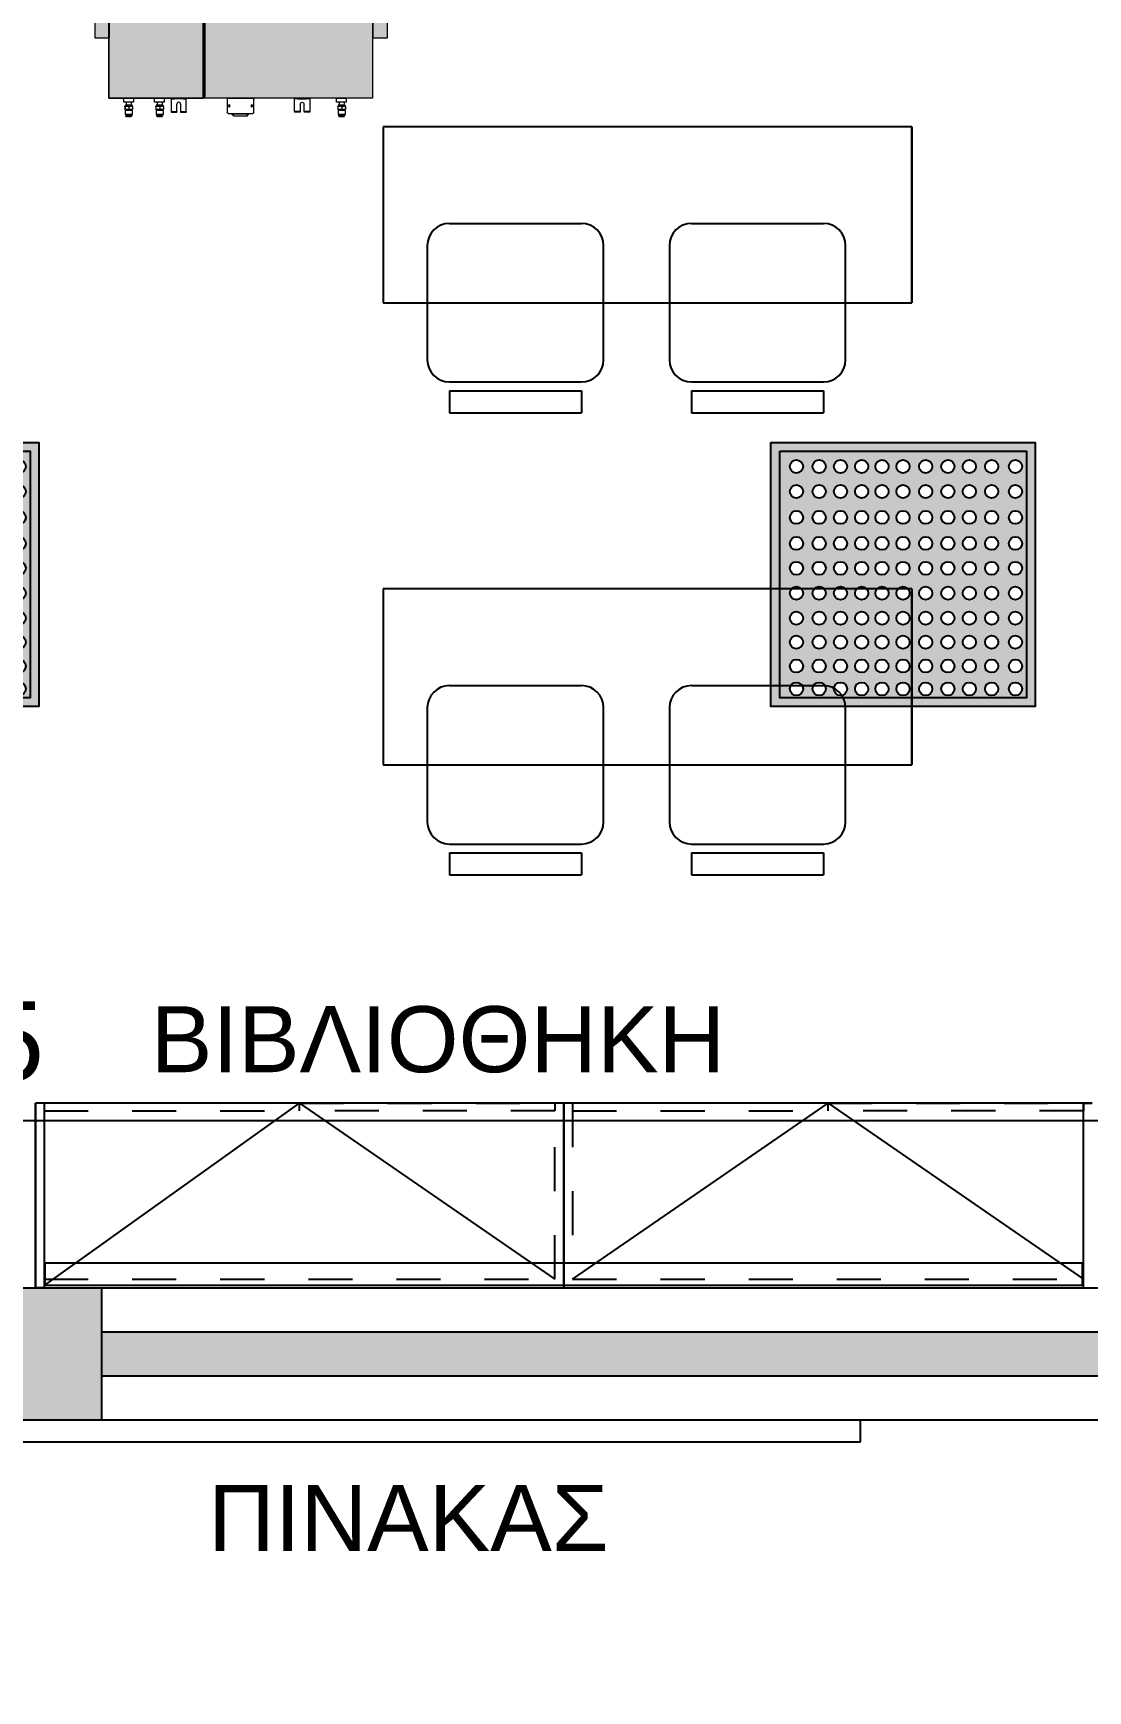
# Model space of a CAD drawing. Header units: metres. Extents: x -11 to 85, y -301 to 135.
# Drawn here: x 18.819 to 21.214, y -51.159 to -47.392 of the extents above; entities that cross this region are included whole.
import ezdxf

# ---------------------------------------------------------------- set-up
doc = ezdxf.new("R2010")
doc.units = ezdxf.units.M
doc.header["$LTSCALE"] = 0.036
doc.header["$PDMODE"] = 2
doc.linetypes.add('HIDDEN', pattern=[0.375, 0.25, -0.125])
for name, color, linetype in [('arxitek borofos', 252, 'Continuous'), ('DIMBLK', 252, 'Continuous'), ('HLEK_FL001_SYMBOLS', 230, 'Continuous')]:
    doc.layers.add(name, color=color, linetype=linetype)
doc.layers.add('axel', color=170, linetype='Continuous', lineweight=0)
doc.styles.get("Standard").update_dxf_attribs({"font": 'arial.ttf'})
doc.dimstyles.new('CADWDOT', dxfattribs={"dimscale": 0.1, "dimtxt": 1.8, "dimasz": 0.08, "dimexe": 2, "dimexo": 0, "dimgap": 0.09, "dimtad": 0, "dimrnd": 0.001, "dimzin": 0, "dimdsep": 46, "dimtxsty": 'Standard', "dimblk1": 'ARTDIM', "dimblk2": 'ARTDIM', "dimsah": 1, "dimcen": 0.09, "dimdle": 0.05, "dimse1": 1, "dimse2": 1, "dimadec": 0, "dimazin": 0, "dimtfac": 1, "dimtmove": 0, "dimatfit": 3, "dimldrblk": 'ARTDIM', "dimfxl": 2, "dimtvp": 0.9999, "dimtolj": 1, "dimtzin": 0, "dimarcsym": 0})

# ---------------------------------------------------------------- blocks, each defined once
blk = doc.blocks.new('ARTDIM')
at = {"layer": 'DIMBLK'}
for p, q in [((0, -24.9975), (0, 24.9975)), ((-24.9975, 0), (24.9975, 0))]:
    blk.add_line(p, q, dxfattribs=at)
blk.add_circle((0, 0), 8.25, dxfattribs=at)
blk = doc.blocks.new('*D882')
at = {"layer": 'arxitek borofos', "color": 0, "lineweight": -2}
for p, q in [((15.7595, -50.251), (15.7595, -50.535)), ((15.7595, -50.543), (15.7595, -51.1176))]:
    blk.add_line(p, q, dxfattribs=at)
at = {"layer": 'Defpoints', "color": 0, "transparency": 16777216}
for p in [(18.9737, -50.243), (15.7595, -50.543), (18.9737, -50.543)]:
    blk.add_point(p, dxfattribs=at)
at = {"layer": 'arxitek borofos', "color": 0, "lineweight": -2, "xscale": 0.008, "yscale": 0.008, "zscale": 0.008}
for p, rotation in [((15.7595, -50.243), 90), ((15.7595, -50.543), 270)]:
    blk.add_blockref('ARTDIM', p, dxfattribs=dict(at, rotation=rotation))
at = {"layer": 'arxitek borofos', "color": 0, "insert": (15.5796, -50.8343), "char_height": 0.18, "attachment_point": 5, "rotation": 90}
blk.add_mtext('\\A1;0.30', dxfattribs=at)
blk = doc.blocks.new('*D883')
at = {"layer": 'arxitek borofos', "color": 0, "lineweight": -2}
blk.add_line((15.7595, -50.551), (15.7595, -57.585), dxfattribs=at)
at = {"layer": 'Defpoints', "color": 0, "transparency": 16777216}
for p in [(18.9737, -50.543), (15.7595, -57.593), (18.9737, -57.593)]:
    blk.add_point(p, dxfattribs=at)
at = {"layer": 'arxitek borofos', "color": 0, "lineweight": -2, "xscale": 0.008, "yscale": 0.008, "zscale": 0.008}
for p, rotation in [((15.7595, -50.543), 90), ((15.7595, -57.593), 270)]:
    blk.add_blockref('ARTDIM', p, dxfattribs=dict(at, rotation=rotation))
at = {"layer": 'arxitek borofos', "color": 0, "insert": (15.5796, -54.068), "char_height": 0.18, "attachment_point": 5, "rotation": 90}
blk.add_mtext('\\A1;7.05', dxfattribs=at)
blk = doc.blocks.new('*D893')
at = {"layer": 'arxitek borofos', "color": 0, "lineweight": -2}
blk.add_line((15.0817, -49.863), (22.1157, -49.863), dxfattribs=at)
at = {"layer": 'Defpoints', "color": 0, "transparency": 16777216}
for p in [(22.1237, -49.863), (15.0737, -50.243), (22.1237, -50.243)]:
    blk.add_point(p, dxfattribs=at)
at = {"layer": 'arxitek borofos', "color": 0, "lineweight": -2, "xscale": 0.008, "yscale": 0.008, "zscale": 0.008, "rotation": 180}
blk.add_blockref('ARTDIM', (15.0737, -49.863), dxfattribs=at)
at = {"layer": 'arxitek borofos', "color": 0, "lineweight": -2, "xscale": 0.008, "yscale": 0.008, "zscale": 0.008}
blk.add_blockref('ARTDIM', (22.1237, -49.863), dxfattribs=at)
at = {"layer": 'arxitek borofos', "color": 0, "insert": (18.5987, -49.683), "char_height": 0.18, "attachment_point": 5}
blk.add_mtext('\\A1;7.05', dxfattribs=at)
blk = doc.blocks.new('led 46W tetragono')
at = {"layer": 'HLEK_FL001_SYMBOLS'}
h = blk.add_hatch(color=256, dxfattribs=at)
h.dxf.hatch_style = 1
h.paths.add_polyline_path([(104.7283, -8.1225), (104.7283, -8.7225), (105.3283, -8.7225), (105.3283, -8.1225)])
h.paths.add_polyline_path([(105.3083, -8.1425), (105.3083, -8.7025), (104.7483, -8.7025), (104.7483, -8.1425)], flags=16)
h.paths.add_polyline_path([(104.9493, -8.1771, -1), (104.9193, -8.1771, -1)], flags=0)
h.paths.add_polyline_path([(104.9954, -8.1771, -1), (104.9654, -8.1771, -1)], flags=0)
h.paths.add_polyline_path([(104.9014, -8.1771, -1), (104.8714, -8.1771, -1)], flags=0)
h.paths.add_polyline_path([(105.0432, -8.1771, -1), (105.0133, -8.1771, -1)], flags=0)
h.paths.add_polyline_path([(104.9493, -8.2338, -1), (104.9193, -8.2338, -1)], flags=0)
h.paths.add_polyline_path([(104.9954, -8.2338, -1), (104.9654, -8.2338, -1)], flags=0)
h.paths.add_polyline_path([(104.9014, -8.2338, -1), (104.8714, -8.2338, -1)], flags=0)
h.paths.add_polyline_path([(104.8526, -8.1771, -1), (104.8227, -8.1771, -1)], flags=0)
h.paths.add_polyline_path([(105.0432, -8.2338, -1), (105.0133, -8.2338, -1)], flags=0)
h.paths.add_polyline_path([(105.0946, -8.1771, -1), (105.0647, -8.1771, -1)], flags=0)
h.paths.add_polyline_path([(104.8526, -8.2338, -1), (104.8227, -8.2338, -1)], flags=0)
h.paths.add_polyline_path([(105.0946, -8.2338, -1), (105.0647, -8.2338, -1)], flags=0)
h.paths.add_polyline_path([(104.9493, -8.2927, -1), (104.9193, -8.2927, -1)], flags=0)
h.paths.add_polyline_path([(104.9954, -8.2927, -1), (104.9654, -8.2927, -1)], flags=0)
h.paths.add_polyline_path([(104.8012, -8.1771, -1), (104.7713, -8.1771, -1)], flags=0)
h.paths.add_polyline_path([(104.9014, -8.2927, -1), (104.8714, -8.2927, -1)], flags=0)
h.paths.add_polyline_path([(105.0432, -8.2927, -1), (105.0133, -8.2927, -1)], flags=0)
h.paths.add_polyline_path([(105.1452, -8.1771, -1), (105.1152, -8.1771, -1)], flags=0)
h.paths.add_polyline_path([(104.8012, -8.2338, -1), (104.7713, -8.2338, -1)], flags=0)
h.paths.add_polyline_path([(104.8526, -8.2927, -1), (104.8227, -8.2927, -1)], flags=0)
h.paths.add_polyline_path([(105.1452, -8.2338, -1), (105.1152, -8.2338, -1)], flags=0)
h.paths.add_polyline_path([(105.0946, -8.2927, -1), (105.0647, -8.2927, -1)], flags=0)
h.paths.add_polyline_path([(104.9493, -8.3517, -1), (104.9193, -8.3517, -1)], flags=0)
h.paths.add_polyline_path([(104.9954, -8.3517, -1), (104.9654, -8.3517, -1)], flags=0)
h.paths.add_polyline_path([(105.1939, -8.1771, -1), (105.164, -8.1771, -1)], flags=0)
h.paths.add_polyline_path([(104.9014, -8.3517, -1), (104.8714, -8.3517, -1)], flags=0)
h.paths.add_polyline_path([(105.0432, -8.3517, -1), (105.0133, -8.3517, -1)], flags=0)
h.paths.add_polyline_path([(104.8012, -8.2927, -1), (104.7713, -8.2927, -1)], flags=0)
h.paths.add_polyline_path([(105.1452, -8.2927, -1), (105.1152, -8.2927, -1)], flags=0)
h.paths.add_polyline_path([(105.1939, -8.2338, -1), (105.164, -8.2338, -1)], flags=0)
h.paths.add_polyline_path([(104.8526, -8.3517, -1), (104.8227, -8.3517, -1)], flags=0)
h.paths.add_polyline_path([(105.0946, -8.3517, -1), (105.0647, -8.3517, -1)], flags=0)
h.paths.add_polyline_path([(105.1939, -8.2927, -1), (105.164, -8.2927, -1)], flags=0)
h.paths.add_polyline_path([(105.2445, -8.1771, -1), (105.2145, -8.1771, -1)], flags=0)
h.paths.add_polyline_path([(104.8012, -8.3517, -1), (104.7713, -8.3517, -1)], flags=0)
h.paths.add_polyline_path([(104.9493, -8.4083, -1), (104.9193, -8.4083, -1)], flags=0)
h.paths.add_polyline_path([(104.9954, -8.4083, -1), (104.9654, -8.4083, -1)], flags=0)
h.paths.add_polyline_path([(105.1452, -8.3517, -1), (105.1152, -8.3517, -1)], flags=0)
h.paths.add_polyline_path([(104.9014, -8.4083, -1), (104.8714, -8.4083, -1)], flags=0)
h.paths.add_polyline_path([(105.0432, -8.4083, -1), (105.0133, -8.4083, -1)], flags=0)
h.paths.add_polyline_path([(105.2445, -8.2338, -1), (105.2145, -8.2338, -1)], flags=0)
h.paths.add_polyline_path([(104.8526, -8.4083, -1), (104.8227, -8.4083, -1)], flags=0)
h.paths.add_polyline_path([(105.0946, -8.4083, -1), (105.0647, -8.4083, -1)], flags=0)
h.paths.add_polyline_path([(105.1939, -8.3517, -1), (105.164, -8.3517, -1)], flags=0)
h.paths.add_polyline_path([(105.2445, -8.2927, -1), (105.2145, -8.2927, -1)], flags=0)
h.paths.add_polyline_path([(104.8012, -8.4083, -1), (104.7713, -8.4083, -1)], flags=0)
h.paths.add_polyline_path([(105.1452, -8.4083, -1), (105.1152, -8.4083, -1)], flags=0)
h.paths.add_polyline_path([(105.2985, -8.1771, -1), (105.2686, -8.1771, -1)], flags=0)
h.paths.add_polyline_path([(104.9493, -8.465, -1), (104.9193, -8.465, -1)], flags=0)
h.paths.add_polyline_path([(104.9954, -8.465, -1), (104.9654, -8.465, -1)], flags=0)
h.paths.add_polyline_path([(104.9014, -8.465, -1), (104.8714, -8.465, -1)], flags=0)
h.paths.add_polyline_path([(105.0432, -8.465, -1), (105.0133, -8.465, -1)], flags=0)
h.paths.add_polyline_path([(105.2985, -8.2338, -1), (105.2686, -8.2338, -1)], flags=0)
h.paths.add_polyline_path([(105.2445, -8.3517, -1), (105.2145, -8.3517, -1)], flags=0)
h.paths.add_polyline_path([(104.8526, -8.465, -1), (104.8227, -8.465, -1)], flags=0)
h.paths.add_polyline_path([(105.1939, -8.4083, -1), (105.164, -8.4083, -1)], flags=0)
h.paths.add_polyline_path([(105.0946, -8.465, -1), (105.0647, -8.465, -1)], flags=0)
h.paths.add_polyline_path([(105.2985, -8.2927, -1), (105.2686, -8.2927, -1)], flags=0)
h.paths.add_polyline_path([(104.8012, -8.465, -1), (104.7713, -8.465, -1)], flags=0)
h.paths.add_polyline_path([(105.1452, -8.465, -1), (105.1152, -8.465, -1)], flags=0)
h.paths.add_polyline_path([(105.2445, -8.4083, -1), (105.2145, -8.4083, -1)], flags=0)
h.paths.add_polyline_path([(104.9493, -8.5217, -1), (104.9193, -8.5217, -1)], flags=0)
h.paths.add_polyline_path([(104.9954, -8.5217, -1), (104.9654, -8.5217, -1)], flags=0)
h.paths.add_polyline_path([(105.2985, -8.3517, -1), (105.2686, -8.3517, -1)], flags=0)
h.paths.add_polyline_path([(104.9014, -8.5217, -1), (104.8714, -8.5217, -1)], flags=0)
h.paths.add_polyline_path([(105.0432, -8.5217, -1), (105.0133, -8.5217, -1)], flags=0)
h.paths.add_polyline_path([(105.1939, -8.465, -1), (105.164, -8.465, -1)], flags=0)
h.paths.add_polyline_path([(104.8526, -8.5217, -1), (104.8227, -8.5217, -1)], flags=0)
h.paths.add_polyline_path([(105.0946, -8.5217, -1), (105.0647, -8.5217, -1)], flags=0)
h.paths.add_polyline_path([(104.8012, -8.5217, -1), (104.7713, -8.5217, -1)], flags=0)
h.paths.add_polyline_path([(105.1452, -8.5217, -1), (105.1152, -8.5217, -1)], flags=0)
h.paths.add_polyline_path([(105.2985, -8.4083, -1), (105.2686, -8.4083, -1)], flags=0)
h.paths.add_polyline_path([(105.2445, -8.465, -1), (105.2145, -8.465, -1)], flags=0)
h.paths.add_polyline_path([(104.9493, -8.5761, -1), (104.9193, -8.5761, -1)], flags=0)
h.paths.add_polyline_path([(104.9954, -8.5761, -1), (104.9654, -8.5761, -1)], flags=0)
h.paths.add_polyline_path([(105.1939, -8.5217, -1), (105.164, -8.5217, -1)], flags=0)
h.paths.add_polyline_path([(104.9014, -8.5761, -1), (104.8714, -8.5761, -1)], flags=0)
h.paths.add_polyline_path([(105.0432, -8.5761, -1), (105.0133, -8.5761, -1)], flags=0)
h.paths.add_polyline_path([(104.8526, -8.5761, -1), (104.8227, -8.5761, -1)], flags=0)
h.paths.add_polyline_path([(105.0946, -8.5761, -1), (105.0647, -8.5761, -1)], flags=0)
h.paths.add_polyline_path([(105.2985, -8.465, -1), (105.2686, -8.465, -1)], flags=0)
h.paths.add_polyline_path([(104.8012, -8.5761, -1), (104.7713, -8.5761, -1)], flags=0)
h.paths.add_polyline_path([(105.2445, -8.5217, -1), (105.2145, -8.5217, -1)], flags=0)
h.paths.add_polyline_path([(105.1452, -8.5761, -1), (105.1152, -8.5761, -1)], flags=0)
h.paths.add_polyline_path([(105.1939, -8.5761, -1), (105.164, -8.5761, -1)], flags=0)
h.paths.add_polyline_path([(104.9493, -8.6305, -1), (104.9193, -8.6305, -1)], flags=0)
h.paths.add_polyline_path([(104.9954, -8.6305, -1), (104.9654, -8.6305, -1)], flags=0)
h.paths.add_polyline_path([(104.9014, -8.6305, -1), (104.8714, -8.6305, -1)], flags=0)
h.paths.add_polyline_path([(105.0432, -8.6305, -1), (105.0133, -8.6305, -1)], flags=0)
h.paths.add_polyline_path([(105.2985, -8.5217, -1), (105.2686, -8.5217, -1)], flags=0)
h.paths.add_polyline_path([(104.8526, -8.6305, -1), (104.8227, -8.6305, -1)], flags=0)
h.paths.add_polyline_path([(105.0946, -8.6305, -1), (105.0647, -8.6305, -1)], flags=0)
h.paths.add_polyline_path([(105.2445, -8.5761, -1), (105.2145, -8.5761, -1)], flags=0)
h.paths.add_polyline_path([(104.8012, -8.6305, -1), (104.7713, -8.6305, -1)], flags=0)
h.paths.add_polyline_path([(105.1452, -8.6305, -1), (105.1152, -8.6305, -1)], flags=0)
h.paths.add_polyline_path([(105.1939, -8.6305, -1), (105.164, -8.6305, -1)], flags=0)
h.paths.add_polyline_path([(104.9493, -8.6826, -1), (104.9193, -8.6826, -1)], flags=0)
h.paths.add_polyline_path([(104.9954, -8.6826, -1), (104.9654, -8.6826, -1)], flags=0)
h.paths.add_polyline_path([(105.2985, -8.5761, -1), (105.2686, -8.5761, -1)], flags=0)
h.paths.add_polyline_path([(104.9014, -8.6826, -1), (104.8714, -8.6826, -1)], flags=0)
h.paths.add_polyline_path([(105.0432, -8.6826, -1), (105.0133, -8.6826, -1)], flags=0)
h.paths.add_polyline_path([(104.8526, -8.6826, -1), (104.8227, -8.6826, -1)], flags=0)
h.paths.add_polyline_path([(105.0946, -8.6826, -1), (105.0647, -8.6826, -1)], flags=0)
h.paths.add_polyline_path([(105.2445, -8.6305, -1), (105.2145, -8.6305, -1)], flags=0)
h.paths.add_polyline_path([(104.8012, -8.6826, -1), (104.7713, -8.6826, -1)], flags=0)
h.paths.add_polyline_path([(105.1452, -8.6826, -1), (105.1152, -8.6826, -1)], flags=0)
h.paths.add_polyline_path([(105.1939, -8.6826, -1), (105.164, -8.6826, -1)], flags=0)
h.paths.add_polyline_path([(105.2985, -8.6305, -1), (105.2686, -8.6305, -1)], flags=0)
h.paths.add_polyline_path([(105.2445, -8.6826, -1), (105.2145, -8.6826, -1)], flags=0)
h.paths.add_polyline_path([(105.2985, -8.6826, -1), (105.2686, -8.6826, -1)], flags=0)
h = blk.add_hatch(color=181, dxfattribs=at)
h.dxf.hatch_style = 1
h.paths.add_polyline_path([(104.7483, -8.1425), (104.7483, -8.7025), (105.3083, -8.7025), (105.3083, -8.1425)])
h.paths.add_polyline_path([(104.9954, -8.3517, -1), (104.9654, -8.3517, -1)], flags=16)
h.paths.add_polyline_path([(105.0432, -8.3517, -1), (105.0133, -8.3517, -1)], flags=16)
h.paths.add_polyline_path([(104.9654, -8.2927, -1), (104.9954, -8.2927, -1)], flags=16)
h.paths.add_polyline_path([(105.0133, -8.2927, -1), (105.0432, -8.2927, -1)], flags=16)
h.paths.add_polyline_path([(104.9493, -8.3517, -1), (104.9193, -8.3517, -1)], flags=16)
h.paths.add_polyline_path([(104.9193, -8.2927, -1), (104.9493, -8.2927, -1)], flags=16)
h.paths.add_polyline_path([(105.0946, -8.3517, -1), (105.0647, -8.3517, -1)], flags=16)
h.paths.add_polyline_path([(105.0647, -8.2927, -1), (105.0946, -8.2927, -1)], flags=16)
h.paths.add_polyline_path([(104.9954, -8.4083, -1), (104.9654, -8.4083, -1)], flags=16)
h.paths.add_polyline_path([(105.0432, -8.4083, -1), (105.0133, -8.4083, -1)], flags=16)
h.paths.add_polyline_path([(104.9654, -8.2338, -1), (104.9954, -8.2338, -1)], flags=16)
h.paths.add_polyline_path([(105.0133, -8.2338, -1), (105.0432, -8.2338, -1)], flags=16)
h.paths.add_polyline_path([(104.9493, -8.4083, -1), (104.9193, -8.4083, -1)], flags=16)
h.paths.add_polyline_path([(105.0946, -8.4083, -1), (105.0647, -8.4083, -1)], flags=16)
h.paths.add_polyline_path([(104.9193, -8.2338, -1), (104.9493, -8.2338, -1)], flags=16)
h.paths.add_polyline_path([(105.0647, -8.2338, -1), (105.0946, -8.2338, -1)], flags=16)
h.paths.add_polyline_path([(104.9014, -8.3517, -1), (104.8714, -8.3517, -1)], flags=16)
h.paths.add_polyline_path([(104.8714, -8.2927, -1), (104.9014, -8.2927, -1)], flags=16)
h.paths.add_polyline_path([(105.1452, -8.3517, -1), (105.1152, -8.3517, -1)], flags=16)
h.paths.add_polyline_path([(105.1152, -8.2927, -1), (105.1452, -8.2927, -1)], flags=16)
h.paths.add_polyline_path([(104.9954, -8.465, -1), (104.9654, -8.465, -1)], flags=16)
h.paths.add_polyline_path([(105.0432, -8.465, -1), (105.0133, -8.465, -1)], flags=16)
h.paths.add_polyline_path([(104.9014, -8.4083, -1), (104.8714, -8.4083, -1)], flags=16)
h.paths.add_polyline_path([(104.8714, -8.2338, -1), (104.9014, -8.2338, -1)], flags=16)
h.paths.add_polyline_path([(104.9654, -8.1771, -1), (104.9954, -8.1771, -1)], flags=16)
h.paths.add_polyline_path([(105.0133, -8.1771, -1), (105.0432, -8.1771, -1)], flags=16)
h.paths.add_polyline_path([(105.1452, -8.4083, -1), (105.1152, -8.4083, -1)], flags=16)
h.paths.add_polyline_path([(104.9493, -8.465, -1), (104.9193, -8.465, -1)], flags=16)
h.paths.add_polyline_path([(105.1152, -8.2338, -1), (105.1452, -8.2338, -1)], flags=16)
h.paths.add_polyline_path([(105.0946, -8.465, -1), (105.0647, -8.465, -1)], flags=16)
h.paths.add_polyline_path([(104.9193, -8.1771, -1), (104.9493, -8.1771, -1)], flags=16)
h.paths.add_polyline_path([(105.0647, -8.1771, -1), (105.0946, -8.1771, -1)], flags=16)
h.paths.add_polyline_path([(104.8526, -8.3517, -1), (104.8227, -8.3517, -1)], flags=16)
h.paths.add_polyline_path([(104.8227, -8.2927, -1), (104.8526, -8.2927, -1)], flags=16)
h.paths.add_polyline_path([(105.1939, -8.3517, -1), (105.164, -8.3517, -1)], flags=16)
h.paths.add_polyline_path([(105.164, -8.2927, -1), (105.1939, -8.2927, -1)], flags=16)
h.paths.add_polyline_path([(104.9014, -8.465, -1), (104.8714, -8.465, -1)], flags=16)
h.paths.add_polyline_path([(104.8526, -8.4083, -1), (104.8227, -8.4083, -1)], flags=16)
h.paths.add_polyline_path([(105.1452, -8.465, -1), (105.1152, -8.465, -1)], flags=16)
h.paths.add_polyline_path([(104.8714, -8.1771, -1), (104.9014, -8.1771, -1)], flags=16)
h.paths.add_polyline_path([(104.8227, -8.2338, -1), (104.8526, -8.2338, -1)], flags=16)
h.paths.add_polyline_path([(105.1939, -8.4083, -1), (105.164, -8.4083, -1)], flags=16)
h.paths.add_polyline_path([(105.1152, -8.1771, -1), (105.1452, -8.1771, -1)], flags=16)
h.paths.add_polyline_path([(104.9954, -8.5217, -1), (104.9654, -8.5217, -1)], flags=16)
h.paths.add_polyline_path([(105.0432, -8.5217, -1), (105.0133, -8.5217, -1)], flags=16)
h.paths.add_polyline_path([(105.164, -8.2338, -1), (105.1939, -8.2338, -1)], flags=16)
h.paths.add_polyline_path([(104.9493, -8.5217, -1), (104.9193, -8.5217, -1)], flags=16)
h.paths.add_polyline_path([(105.0946, -8.5217, -1), (105.0647, -8.5217, -1)], flags=16)
h.paths.add_polyline_path([(104.8526, -8.465, -1), (104.8227, -8.465, -1)], flags=16)
h.paths.add_polyline_path([(104.8012, -8.3517, -1), (104.7713, -8.3517, -1)], flags=16)
h.paths.add_polyline_path([(104.7713, -8.2927, -1), (104.8012, -8.2927, -1)], flags=16)
h.paths.add_polyline_path([(104.8227, -8.1771, -1), (104.8526, -8.1771, -1)], flags=16)
h.paths.add_polyline_path([(105.1939, -8.465, -1), (105.164, -8.465, -1)], flags=16)
h.paths.add_polyline_path([(105.2445, -8.3517, -1), (105.2145, -8.3517, -1)], flags=16)
h.paths.add_polyline_path([(104.9014, -8.5217, -1), (104.8714, -8.5217, -1)], flags=16)
h.paths.add_polyline_path([(105.2145, -8.2927, -1), (105.2445, -8.2927, -1)], flags=16)
h.paths.add_polyline_path([(105.164, -8.1771, -1), (105.1939, -8.1771, -1)], flags=16)
h.paths.add_polyline_path([(104.8012, -8.4083, -1), (104.7713, -8.4083, -1)], flags=16)
h.paths.add_polyline_path([(105.1452, -8.5217, -1), (105.1152, -8.5217, -1)], flags=16)
h.paths.add_polyline_path([(104.7713, -8.2338, -1), (104.8012, -8.2338, -1)], flags=16)
h.paths.add_polyline_path([(105.2445, -8.4083, -1), (105.2145, -8.4083, -1)], flags=16)
h.paths.add_polyline_path([(105.2145, -8.2338, -1), (105.2445, -8.2338, -1)], flags=16)
h.paths.add_polyline_path([(104.9954, -8.5761, -1), (104.9654, -8.5761, -1)], flags=16)
h.paths.add_polyline_path([(105.0432, -8.5761, -1), (105.0133, -8.5761, -1)], flags=16)
h.paths.add_polyline_path([(104.8526, -8.5217, -1), (104.8227, -8.5217, -1)], flags=16)
h.paths.add_polyline_path([(104.8012, -8.465, -1), (104.7713, -8.465, -1)], flags=16)
h.paths.add_polyline_path([(104.9493, -8.5761, -1), (104.9193, -8.5761, -1)], flags=16)
h.paths.add_polyline_path([(105.0946, -8.5761, -1), (105.0647, -8.5761, -1)], flags=16)
h.paths.add_polyline_path([(105.1939, -8.5217, -1), (105.164, -8.5217, -1)], flags=16)
h.paths.add_polyline_path([(104.7713, -8.1771, -1), (104.8012, -8.1771, -1)], flags=16)
h.paths.add_polyline_path([(105.2445, -8.465, -1), (105.2145, -8.465, -1)], flags=16)
h.paths.add_polyline_path([(105.2145, -8.1771, -1), (105.2445, -8.1771, -1)], flags=16)
h.paths.add_polyline_path([(104.9014, -8.5761, -1), (104.8714, -8.5761, -1)], flags=16)
h.paths.add_polyline_path([(105.1452, -8.5761, -1), (105.1152, -8.5761, -1)], flags=16)
h.paths.add_polyline_path([(105.2985, -8.3517, -1), (105.2686, -8.3517, -1)], flags=16)
h.paths.add_polyline_path([(105.2686, -8.2927, -1), (105.2985, -8.2927, -1)], flags=16)
h.paths.add_polyline_path([(105.2985, -8.4083, -1), (105.2686, -8.4083, -1)], flags=16)
h.paths.add_polyline_path([(104.8012, -8.5217, -1), (104.7713, -8.5217, -1)], flags=16)
h.paths.add_polyline_path([(105.2686, -8.2338, -1), (105.2985, -8.2338, -1)], flags=16)
h.paths.add_polyline_path([(105.2445, -8.5217, -1), (105.2145, -8.5217, -1)], flags=16)
h.paths.add_polyline_path([(104.8526, -8.5761, -1), (104.8227, -8.5761, -1)], flags=16)
h.paths.add_polyline_path([(104.9954, -8.6305, -1), (104.9654, -8.6305, -1)], flags=16)
h.paths.add_polyline_path([(105.1939, -8.5761, -1), (105.164, -8.5761, -1)], flags=16)
h.paths.add_polyline_path([(105.0432, -8.6305, -1), (105.0133, -8.6305, -1)], flags=16)
h.paths.add_polyline_path([(104.9493, -8.6305, -1), (104.9193, -8.6305, -1)], flags=16)
h.paths.add_polyline_path([(105.2985, -8.465, -1), (105.2686, -8.465, -1)], flags=16)
h.paths.add_polyline_path([(105.0946, -8.6305, -1), (105.0647, -8.6305, -1)], flags=16)
h.paths.add_polyline_path([(105.2686, -8.1771, -1), (105.2985, -8.1771, -1)], flags=16)
h.paths.add_polyline_path([(104.9014, -8.6305, -1), (104.8714, -8.6305, -1)], flags=16)
h.paths.add_polyline_path([(105.1452, -8.6305, -1), (105.1152, -8.6305, -1)], flags=16)
h.paths.add_polyline_path([(104.8012, -8.5761, -1), (104.7713, -8.5761, -1)], flags=16)
h.paths.add_polyline_path([(105.2445, -8.5761, -1), (105.2145, -8.5761, -1)], flags=16)
h.paths.add_polyline_path([(105.2985, -8.5217, -1), (105.2686, -8.5217, -1)], flags=16)
h.paths.add_polyline_path([(104.8526, -8.6305, -1), (104.8227, -8.6305, -1)], flags=16)
h.paths.add_polyline_path([(105.1939, -8.6305, -1), (105.164, -8.6305, -1)], flags=16)
h.paths.add_polyline_path([(104.9954, -8.6826, -1), (104.9654, -8.6826, -1)], flags=16)
h.paths.add_polyline_path([(105.0432, -8.6826, -1), (105.0133, -8.6826, -1)], flags=16)
h.paths.add_polyline_path([(104.9493, -8.6826, -1), (104.9193, -8.6826, -1)], flags=16)
h.paths.add_polyline_path([(105.0946, -8.6826, -1), (105.0647, -8.6826, -1)], flags=16)
h.paths.add_polyline_path([(104.8012, -8.6305, -1), (104.7713, -8.6305, -1)], flags=16)
h.paths.add_polyline_path([(104.9014, -8.6826, -1), (104.8714, -8.6826, -1)], flags=16)
h.paths.add_polyline_path([(105.2985, -8.5761, -1), (105.2686, -8.5761, -1)], flags=16)
h.paths.add_polyline_path([(105.1452, -8.6826, -1), (105.1152, -8.6826, -1)], flags=16)
h.paths.add_polyline_path([(105.2445, -8.6305, -1), (105.2145, -8.6305, -1)], flags=16)
h.paths.add_polyline_path([(104.8526, -8.6826, -1), (104.8227, -8.6826, -1)], flags=16)
h.paths.add_polyline_path([(105.1939, -8.6826, -1), (105.164, -8.6826, -1)], flags=16)
h.paths.add_polyline_path([(105.2985, -8.6305, -1), (105.2686, -8.6305, -1)], flags=16)
h.paths.add_polyline_path([(104.8012, -8.6826, -1), (104.7713, -8.6826, -1)], flags=16)
h.paths.add_polyline_path([(105.2445, -8.6826, -1), (105.2145, -8.6826, -1)], flags=16)
h.paths.add_polyline_path([(105.2985, -8.6826, -1), (105.2686, -8.6826, -1)], flags=16)
for points in [[(104.7283, -8.1225), (105.3283, -8.1225), (105.3283, -8.7225), (104.7283, -8.7225)], [(104.7483, -8.1425), (105.3083, -8.1425), (105.3083, -8.7025), (104.7483, -8.7025)]]:
    blk.add_lwpolyline(points, close=True, dxfattribs=at)
for centre in [(104.7862, -8.1771), (104.8377, -8.1771), (104.8864, -8.1771), (104.9343, -8.1771), (104.9804, -8.1771), (105.0282, -8.1771), (105.0797, -8.1771), (105.1302, -8.1771), (105.1789, -8.1771), (105.2295, -8.1771), (105.2835, -8.1771), (104.7862, -8.2338), (104.8377, -8.2338), (104.8864, -8.2338), (104.9343, -8.2338), (104.9804, -8.2338), (105.0282, -8.2338), (105.0797, -8.2338), (105.1302, -8.2338), (105.1789, -8.2338), (105.2295, -8.2338), (105.2835, -8.2338), (104.7862, -8.2927), (104.8377, -8.2927), (104.8864, -8.2927), (104.9343, -8.2927), (104.9804, -8.2927), (105.0282, -8.2927), (105.0797, -8.2927), (105.1302, -8.2927), (105.1789, -8.2927), (105.2295, -8.2927), (105.2835, -8.2927), (104.7862, -8.3517), (104.8377, -8.3517), (104.8864, -8.3517), (104.9343, -8.3517), (104.9804, -8.3517), (105.0282, -8.3517), (105.0797, -8.3517), (105.1302, -8.3517), (105.1789, -8.3517), (105.2295, -8.3517), (105.2835, -8.3517), (104.7862, -8.4083), (104.8377, -8.4083), (104.8864, -8.4083), (104.9343, -8.4083), (104.9804, -8.4083), (105.0282, -8.4083), (105.0797, -8.4083), (105.1302, -8.4083), (105.1789, -8.4083), (105.2295, -8.4083), (105.2835, -8.4083), (104.7862, -8.465), (104.8377, -8.465), (104.8864, -8.465), (104.9343, -8.465), (104.9804, -8.465), (105.0282, -8.465), (105.0797, -8.465), (105.1302, -8.465), (105.1789, -8.465), (105.2295, -8.465), (105.2835, -8.465), (104.7862, -8.5217), (104.8377, -8.5217), (104.8864, -8.5217), (104.9343, -8.5217), (104.9804, -8.5217), (105.0282, -8.5217), (105.0797, -8.5217), (105.1302, -8.5217), (105.1789, -8.5217), (105.2295, -8.5217), (105.2835, -8.5217), (104.7862, -8.5761), (104.8377, -8.5761), (104.8864, -8.5761), (104.9343, -8.5761), (104.9804, -8.5761), (105.0282, -8.5761), (105.0797, -8.5761), (105.1302, -8.5761), (105.1789, -8.5761), (105.2295, -8.5761), (105.2835, -8.5761), (104.7862, -8.6305), (104.8377, -8.6305), (104.8864, -8.6305), (104.9343, -8.6305), (104.9804, -8.6305), (105.0282, -8.6305), (105.0797, -8.6305), (105.1302, -8.6305), (105.1789, -8.6305), (105.2295, -8.6305), (105.2835, -8.6305), (104.7862, -8.6826), (104.8377, -8.6826), (104.8864, -8.6826), (104.9343, -8.6826), (104.9804, -8.6826), (105.0282, -8.6826), (105.0797, -8.6826), (105.1302, -8.6826), (105.1789, -8.6826), (105.2295, -8.6826), (105.2835, -8.6826)]:
    blk.add_circle(centre, 0.015, dxfattribs=at)
blk = doc.blocks.new('A$C5A126718')
at = {"layer": 'axel'}
for p, q in [((-0.0317, 0.0343), (-0.0317, 0.0321)), ((-0.0301, 0.0343), (-0.0317, 0.0343)), ((-0.0317, 0.0321), (-0.0317, 0.0236)), ((-0.0317, 0.0321), (-0.0301, 0.0321)), ((-0.0317, 0.0236), (-0.0301, 0.0236)), ((-0.0317, 0.0236), (-0.0317, 0.0214)), ((-0.0301, 0.0214), (-0.0317, 0.0214)), ((-0.0301, 0.0129), (-0.0317, 0.0129)), ((-0.0317, 0.0129), (-0.0317, 0.0107)), ((-0.0317, 0.0107), (-0.0301, 0.0107)), ((-0.0317, 0.0107), (-0.0317, 0.0021)), ((-0.0317, 0.0021), (-0.0301, 0.0021)), ((-0.0317, 0.0021), (-0.0317, 0)), ((-0.0301, 0), (-0.0317, 0)), ((-0.0012, 0.0343), (-0.0301, 0.0343)), ((-0.0301, 0.0343), (-0.0301, 0.0321)), ((-0.0301, 0.0321), (-0.0301, 0.0236)), ((-0.0301, 0.0236), (-0.0301, 0.0214)), ((-0.0301, 0.0214), (-0.0131, 0.0214)), ((-0.0301, 0.0129), (-0.0301, 0.0107)), ((-0.0131, 0.0129), (-0.0301, 0.0129)), ((-0.0301, 0.0107), (-0.0301, 0.0021)), ((-0.0301, 0.0021), (-0.0301, 0)), ((-0.0301, 0), (-0.0012, 0)), ((-0.0012, 0.0343), (0, 0.0343)), ((-0.0012, 0.0343), (-0.0012, 0.033)), ((-0.0012, 0.033), (-0.0012, 0.03)), ((-0.0012, 0.03), (-0.0012, 0.0271)), ((-0.0012, 0.0271), (0, 0.0271)), ((-0.0012, 0.027), (-0.0012, 0.0271)), ((-0.0012, 0.0073), (-0.0012, 0.027)), ((-0.0012, 0.0071), (-0.0012, 0.0073)), ((-0.0012, 0.0071), (0, 0.0071)), ((-0.0012, 0.0071), (-0.0012, 0.0043)), ((-0.0012, 0.0043), (-0.0012, 0.0013)), ((-0.0012, 0.0013), (-0.0012, 0)), ((-0.0012, 0), (0, 0)), ((0.0004, 0.0271), (0.0004, 0.0343)), ((0.0004, 0.0271), (0.0004, 0.0343)), ((0.0004, 0.0211), (0.0004, 0.0271)), ((0.0004, 0.0211), (0.0004, 0.0271)), ((0.0004, 0.0207), (0.0004, 0.0211)), ((0.0004, 0.0207), (0.0004, 0.0211)), ((0.0004, 0.0186), (0.0004, 0.0207)), ((0.0004, 0.0186), (0.0004, 0.0207)), ((0.0004, 0.0157), (0.0004, 0.0186)), ((0.0004, 0.0157), (0.0004, 0.0186)), ((0.0004, 0.0136), (0.0004, 0.0157)), ((0.0004, 0.0136), (0.0004, 0.0157)), ((0.0004, 0.0132), (0.0004, 0.0136)), ((0.0004, 0.0132), (0.0004, 0.0136)), ((0.0004, 0.0071), (0.0004, 0.0132)), ((0.0004, 0.0071), (0.0004, 0.0132)), ((0.0004, 0), (0.0004, 0.0071)), ((0.0004, 0), (0.0004, 0.0071))]:
    blk.add_line(p, q, dxfattribs=at)
blk.add_arc((-0.0131, 0.0171), 0.00429, 270, 90, dxfattribs=at)
blk = doc.blocks.new('A$C3A54651E')
at = {"layer": 'axel'}
for p, q in [((0.0091, 0.0228), (0, 0.0228)), ((0, 0.0228), (0, 0)), ((0.0091, 0), (0, 0)), ((0.0091, 0), (0.0091, 0.0228)), ((0.0091, 0.0171), (0.0162, 0.0171)), ((0.0091, 0.0057), (0.0162, 0.0057)), ((0.0162, 0.019), (0.0166, 0.0193)), ((0.0162, 0.0038), (0.0162, 0.019)), ((0.0162, 0.0038), (0.0166, 0.0035)), ((0.0166, 0.0035), (0.0166, 0.0193)), ((0.0166, 0.0193), (0.0184, 0.0193)), ((0.0166, 0.0035), (0.0184, 0.0035)), ((0.0184, 0.02), (0.0184, 0.0199)), ((0.0184, 0.02), (0.0184, 0.02)), ((0.0184, 0.0199), (0.0184, 0.0193)), ((0.0184, 0.0193), (0.0184, 0.0153)), ((0.0184, 0.0153), (0.0184, 0.0067)), ((0.0184, 0.0067), (0.0184, 0.0035)), ((0.0184, 0.0035), (0.0184, 0.0028)), ((0.0184, 0.0028), (0.0184, 0.0028)), ((0.0191, 0.0202), (0.0254, 0.0202)), ((0.0191, 0.0197), (0.0254, 0.0197)), ((0.0191, 0.0109), (0.0254, 0.0109)), ((0.0191, 0.0026), (0.0254, 0.0026)), ((0.0262, 0.0199), (0.0262, 0.02)), ((0.0262, 0.02), (0.0262, 0.02)), ((0.0262, 0.0182), (0.0262, 0.0199)), ((0.0262, 0.0153), (0.0262, 0.0182)), ((0.0262, 0.0182), (0.0284, 0.0182)), ((0.0262, 0.0067), (0.0262, 0.0153)), ((0.0262, 0.0046), (0.0262, 0.0067)), ((0.0262, 0.0028), (0.0262, 0.0046)), ((0.0262, 0.0046), (0.0284, 0.0046)), ((0.0262, 0.0028), (0.0262, 0.0028)), ((0.0284, 0.0193), (0.037, 0.0193)), ((0.0284, 0.0182), (0.0284, 0.0193)), ((0.0284, 0.0046), (0.0284, 0.0182)), ((0.0284, 0.0035), (0.0284, 0.0046)), ((0.0284, 0.0035), (0.037, 0.0035)), ((0.037, 0.0035), (0.037, 0.0193)), ((0.0373, 0.019), (0.037, 0.0193)), ((0.0373, 0.0037), (0.037, 0.0035)), ((0.0373, 0.0182), (0.0373, 0.019)), ((0.0373, 0.0046), (0.0373, 0.0182)), ((0.0373, 0.0182), (0.0403, 0.0182)), ((0.0373, 0.0037), (0.0373, 0.0046)), ((0.0373, 0.0046), (0.0403, 0.0046)), ((0.0403, 0.0046), (0.0403, 0.0182)), ((0.0423, 0.0162), (0.0403, 0.0182)), ((0.0423, 0.0066), (0.0403, 0.0046)), ((0.0423, 0.0066), (0.0423, 0.0162))]:
    blk.add_line(p, q, dxfattribs=at)
for points in [[(0.0191, 0.0202, 0.004311), (0.019, 0.0202, 0.005535), (0.0188, 0.0202, 0.007292), (0.0187, 0.0201, 0.009929), (0.0186, 0.0201), (0.0186, 0.0201, 0.019665), (0.0185, 0.02, 0.032685), (0.0184, 0.02, 0.060642), (0.0184, 0.02), (0.0184, 0.02)], [(0.0184, 0.0199, 0.159929), (0.0184, 0.0199, 0.090191), (0.0184, 0.0199, 0.0462), (0.0184, 0.0199, 0.02623), (0.0185, 0.0198), (0.0186, 0.0198, 0.013719), (0.0187, 0.0198, 0.009481), (0.0188, 0.0198, 0.006867), (0.0189, 0.0197, 0.005151), (0.0191, 0.0197)], [(0.0191, 0.0197, 0.015295), (0.0188, 0.0186, 0.017604), (0.0186, 0.0175), (0.0185, 0.0169, 0.02245), (0.0184, 0.0158), (0.0184, 0.0153)], [(0.0184, 0.0153, 0.023182), (0.0184, 0.0142, 0.022013), (0.0186, 0.0131), (0.0187, 0.0125, 0.017076), (0.0189, 0.0114), (0.0191, 0.0109)], [(0.0191, 0.0109, 0.016103), (0.0188, 0.0098, 0.018613), (0.0186, 0.0088), (0.0185, 0.0083, 0.023826), (0.0184, 0.0072), (0.0184, 0.0067)], [(0.0184, 0.0067, 0.024647), (0.0184, 0.0057, 0.023359), (0.0186, 0.0046), (0.0187, 0.0041, 0.018023), (0.0189, 0.0031), (0.0191, 0.0026)], [(0.0191, 0.0026, -0.004311), (0.019, 0.0026, -0.005535), (0.0188, 0.0026, -0.007292), (0.0187, 0.0027, -0.009929), (0.0186, 0.0027), (0.0186, 0.0027, -0.019665), (0.0185, 0.0027, -0.032685), (0.0184, 0.0028, -0.060642), (0.0184, 0.0028), (0.0184, 0.0028)], [(0.0262, 0.02, 0.102242), (0.0262, 0.02, 0.051435), (0.0261, 0.02, 0.028507), (0.0261, 0.0201, 0.01755), (0.026, 0.0201), (0.0259, 0.0201, 0.009159), (0.0258, 0.0201, 0.006785), (0.0257, 0.0202, 0.005184), (0.0255, 0.0202), (0.0254, 0.0202)], [(0.0254, 0.0197, 0.004812), (0.0256, 0.0197, 0.00636), (0.0258, 0.0198, 0.008685), (0.0259, 0.0198, 0.012384), (0.026, 0.0198), (0.0261, 0.0198, 0.023143), (0.0261, 0.0199, 0.039656), (0.0262, 0.0199, 0.07579), (0.0262, 0.0199, 0.144125), (0.0262, 0.0199)], [(0.0262, 0.0153, 0.023214), (0.0262, 0.0164, 0.02204), (0.026, 0.0175), (0.0259, 0.018, 0.017046), (0.0256, 0.0191), (0.0254, 0.0197)], [(0.0254, 0.0109, 0.01528), (0.0258, 0.012, 0.017585), (0.026, 0.013), (0.0261, 0.0136, 0.022468), (0.0262, 0.0147), (0.0262, 0.0153)], [(0.0262, 0.0067, 0.024685), (0.0262, 0.0078, 0.023392), (0.026, 0.0088), (0.0259, 0.0093, 0.017988), (0.0256, 0.0103), (0.0254, 0.0109)], [(0.0254, 0.0026, 0.016073), (0.0258, 0.0036, 0.018575), (0.026, 0.0046), (0.0261, 0.0052, 0.023861), (0.0262, 0.0062), (0.0262, 0.0067)], [(0.0262, 0.0028, -0.102242), (0.0262, 0.0028, -0.051435), (0.0261, 0.0028, -0.028507), (0.0261, 0.0027, -0.01755), (0.026, 0.0027), (0.0259, 0.0027, -0.009159), (0.0258, 0.0026, -0.006785), (0.0257, 0.0026, -0.005184), (0.0255, 0.0026), (0.0254, 0.0026)]]:
    blk.add_lwpolyline(points, format="xyb", dxfattribs=at)
blk = doc.blocks.new('A$C531E15D6')
at = {"layer": 'axel'}
for p, q in [((-0.0003, 0.0241), (-0.0003, -0.0359)), ((-0.0003, 0.0241), (0.0009, 0.0241)), ((-0.0003, 0.0134), (0, 0.0134)), ((-0.0003, 0.0113), (0, 0.0113)), ((-0.0003, 0.0066), (-0.0003, 0.0031)), ((-0.0003, 0.0066), (-0.0003, 0.0031)), ((0, 0.0059), (-0.0003, 0.0059)), ((-0.0003, 0.0031), (-0.0003, -0.0276)), ((0.0021, 0.0241), (0, 0.022)), ((0, 0.0059), (0, 0.022)), ((0, -0.0059), (0, 0.0059)), ((0, -0.0059), (0, 0.0059)), ((0.0012, 0.0241), (0.0009, 0.0241)), ((0.0012, 0.0241), (0.0009, 0.0241)), ((0.0012, 0.0241), (0.0021, 0.0241)), ((0.0021, 0.0241), (0.0321, 0.0241)), ((0.0021, 0.0241), (0.0321, 0.0241)), ((0.0321, 0.0241), (0.0343, 0.022)), ((0.0343, 0.022), (0.0343, 0.0134)), ((0.0343, 0.022), (0.0343, 0.0134)), ((0.0343, 0.0134), (0.0343, -0.0251)), ((0.0343, 0.0134), (0.0343, -0.0251)), ((0.038, 0.0127), (0.0343, 0.0128)), ((0.0347, 0.0056), (0.0343, 0.0056)), ((0.0347, 0.0056), (0.0347, -0.0059)), ((0.0357, 0.0099), (0.0357, 0.0045)), ((0.04, 0.0099), (0.0357, 0.0099)), ((0.0357, 0.0045), (0.0357, 0.0038)), ((0.0357, 0.0045), (0.0357, 0.0038)), ((0.0357, 0.0038), (0.0357, -0.0059)), ((0.0357, 0.0038), (0.0357, -0.0059)), ((0.038, 0.0127), (0.038, 0.0099)), ((0.04, 0.0099), (0.04, -0.0059)), ((0, -0.0176), (-0.0003, -0.0176)), ((-0.0003, -0.023), (0, -0.023)), ((-0.0003, -0.0251), (0, -0.0251)), ((-0.0003, -0.0276), (-0.0003, -0.0312)), ((-0.0003, -0.0276), (-0.0003, -0.0312)), ((-0.0003, -0.0359), (0.0021, -0.0359)), ((0, -0.0176), (0, -0.0059)), ((0, -0.0176), (0, -0.0059)), ((0, -0.0337), (0, -0.0176)), ((0.0021, -0.0359), (0, -0.0337)), ((0.0321, -0.0359), (0.0021, -0.0359)), ((0.0321, -0.0359), (0.0021, -0.0359)), ((0.0343, -0.0337), (0.0321, -0.0359)), ((0.0347, -0.0173), (0.0343, -0.0173)), ((0.038, -0.0244), (0.0343, -0.0245)), ((0.0343, -0.0251), (0.0343, -0.0337)), ((0.0343, -0.0251), (0.0343, -0.0337)), ((0.0347, -0.0059), (0.0347, -0.0173)), ((0.0357, -0.0059), (0.0357, -0.0155)), ((0.0357, -0.0059), (0.0357, -0.0155)), ((0.0357, -0.0155), (0.0357, -0.0162)), ((0.0357, -0.0155), (0.0357, -0.0162)), ((0.0357, -0.0162), (0.0357, -0.0216)), ((0.04, -0.0216), (0.0357, -0.0216)), ((0.038, -0.0244), (0.038, -0.0216)), ((0.04, -0.0059), (0.04, -0.0216))]:
    blk.add_line(p, q, dxfattribs=at)
for centre, radius in [((0.0171, 0.0199), 0.00214), ((0.0171, 0.0199), 0.00111), ((0.0171, -0.0316), 0.00214), ((0.0171, -0.0316), 0.00111)]:
    blk.add_circle(centre, radius, dxfattribs=at)
for centre, radius, start, end in [((0.0321, 0.022), 0.00214, 0, 90), ((0.0346, 0.0045), 0.00107, 0, 89.5416), ((0.0321, -0.0337), 0.00214, 270, 0), ((0.0346, -0.0162), 0.00107, 270.4584, 0)]:
    blk.add_arc(centre, radius, start, end, dxfattribs=at)
blk = doc.blocks.new('FCU 10 KANALATO')
at = {"layer": 'axel'}
h = blk.add_hatch(color=211, dxfattribs=at)
h.paths.add_polyline_path([(47988.1338, 13560.164), (47988.1338, 13560.197), (47986.8138, 13560.197), (47986.8138, 13560.164)])
h.paths.add_polyline_path([(47987.5563, 13560.1878, -1), (47987.5563, 13560.1731, -1)], flags=16)
h.paths.add_polyline_path([(47987.3913, 13560.1731, -1), (47987.3913, 13560.1878, -1)], flags=16)
h.paths.add_polyline_path([(47987.7213, 13560.1878, -1), (47987.7213, 13560.1731, -1)], flags=16)
h.paths.add_polyline_path([(47987.2263, 13560.1731, -1), (47987.2263, 13560.1878, -1)], flags=16)
h.paths.add_polyline_path([(47987.8863, 13560.1878, -1), (47987.8863, 13560.1731, -1)], flags=16)
h.paths.add_polyline_path([(47987.0613, 13560.1731, -1), (47987.0613, 13560.1878, -1)], flags=16)
h.paths.add_polyline_path([(47988.0513, 13560.1878, -1), (47988.0513, 13560.1731, -1)], flags=16)
h.paths.add_polyline_path([(47986.8963, 13560.1731, -1), (47986.8963, 13560.1878, -1)], flags=16)
for color, points in [(150, [(47986.6743, 13560.1633), (47986.6743, 13560.0206), (47986.6751, 13560.0206), (47986.6751, 13560.0135), (47986.6751, 13560.0074), (47986.6751, 13560.007), (47986.6751, 13560.002), (47986.6751, 13559.9935), (47986.6751, 13559.9863), (47986.6743, 13559.9863), (47986.6743, 13559.782), (47987.7792, 13559.782), (47988.2671, 13559.782), (47988.2671, 13559.782), (47988.2704, 13559.782), (47988.2704, 13560.1633)]), (151, [(47988.2705, 13559.5646), (47988.2705, 13559.5982), (47988.2705, 13559.5982), (47988.2705, 13559.621), (47988.2705, 13559.621), (47988.2705, 13559.6682), (47988.2705, 13559.6682), (47988.2705, 13559.691), (47988.2705, 13559.691), (47988.2705, 13559.7061), (47988.2705, 13559.7061), (47988.2705, 13559.7132), (47988.2705, 13559.7193), (47988.2705, 13559.7196), (47988.2705, 13559.7246), (47988.2705, 13559.7332), (47988.2705, 13559.7403), (47988.2705, 13559.7403), (47988.2705, 13559.7785), (47987.4805, 13559.7785), (47987.4805, 13559.7638), (47987.4362, 13559.7638), (47987.4362, 13559.7785), (47986.6743, 13559.7785), (47986.6743, 13559.7403), (47986.6751, 13559.7403), (47986.6751, 13559.7332), (47986.6751, 13559.7271), (47986.6751, 13559.7218), (47986.6751, 13559.7193), (47986.6751, 13559.7132), (47986.6751, 13559.7061), (47986.6743, 13559.7061), (47986.6743, 13559.5646)])]:
    blk.add_hatch(color=color, dxfattribs=at).paths.add_polyline_path(points)
h = blk.add_hatch(color=211, dxfattribs=at)
h.paths.add_polyline_path([(47988.1338, 13559.5327), (47988.1338, 13559.5657), (47986.8138, 13559.5657), (47986.8138, 13559.5327)])
h.paths.add_polyline_path([(47987.5563, 13559.5565, -1), (47987.5563, 13559.5418, -1)], flags=16)
h.paths.add_polyline_path([(47987.3913, 13559.5418, -1), (47987.3913, 13559.5565, -1)], flags=16)
h.paths.add_polyline_path([(47987.7213, 13559.5565, -1), (47987.7213, 13559.5418, -1)], flags=16)
h.paths.add_polyline_path([(47987.2263, 13559.5418, -1), (47987.2263, 13559.5565, -1)], flags=16)
h.paths.add_polyline_path([(47987.8863, 13559.5565, -1), (47987.8863, 13559.5418, -1)], flags=16)
h.paths.add_polyline_path([(47987.0613, 13559.5418, -1), (47987.0613, 13559.5565, -1)], flags=16)
h.paths.add_polyline_path([(47988.0513, 13559.5565, -1), (47988.0513, 13559.5418, -1)], flags=16)
h.paths.add_polyline_path([(47986.8963, 13559.5418, -1), (47986.8963, 13559.5565, -1)], flags=16)
for p, q in [((47986.6743, 13559.782), (47987.7792, 13559.782)), ((47986.6743, 13559.7804), (47987.7792, 13559.7804)), ((47986.6743, 13559.78), (47987.7816, 13559.78)), ((47987.7349, 13559.7785), (47986.6743, 13559.7785)), ((47987.4362, 13559.7785), (47987.4362, 13559.78)), ((47987.4362, 13559.7638), (47987.4362, 13559.7785)), ((47987.4362, 13559.766), (47987.4805, 13559.766)), ((47987.4805, 13559.7638), (47987.4362, 13559.7638)), ((47987.4805, 13559.7785), (47987.4805, 13559.78)), ((47987.4805, 13559.7785), (47987.4805, 13559.7638)), ((47988.2705, 13559.7785), (47987.7329, 13559.7785)), ((47987.7792, 13559.782), (47988.2671, 13559.782)), ((47987.7792, 13559.7804), (47988.2705, 13559.7804)), ((47987.7792, 13559.78), (47988.2705, 13559.78))]:
    blk.add_line(p, q, dxfattribs=at)
at = {"layer": 'axel', "linetype": 'Continuous'}
for points in [[(47986.8138, 13560.164), (47988.1338, 13560.164), (47988.1338, 13560.197), (47986.8138, 13560.197)], [(47986.8138, 13559.5327), (47988.1338, 13559.5327), (47988.1338, 13559.5657), (47986.8138, 13559.5657)]]:
    blk.add_lwpolyline(points, close=True, dxfattribs=at)
at = {"layer": 'axel'}
for points in [[(47986.6743, 13560.1633), (47988.2704, 13560.1633), (47988.2704, 13559.782), (47986.6743, 13559.782)], [(47986.6743, 13560.1633), (47988.2705, 13560.1633), (47988.2705, 13559.5646), (47986.6743, 13559.5646)], [(47986.6743, 13559.5646), (47988.2705, 13559.5646), (47988.2705, 13559.7785), (47986.6743, 13559.7785)]]:
    blk.add_lwpolyline(points, close=True, dxfattribs=at)
at = {"layer": 'axel', "linetype": 'Continuous'}
for centre in [(47986.8963, 13560.1805), (47987.0613, 13560.1805), (47987.2263, 13560.1805), (47987.3913, 13560.1805), (47987.5563, 13560.1805), (47987.7213, 13560.1805), (47987.8863, 13560.1805), (47988.0513, 13560.1805), (47986.8963, 13559.5492), (47987.0613, 13559.5492), (47987.2263, 13559.5492), (47987.3913, 13559.5492), (47987.5563, 13559.5492), (47987.7213, 13559.5492), (47987.8863, 13559.5492), (47988.0513, 13559.5492)]:
    blk.add_circle(centre, 0.00739, dxfattribs=at)
at = {"layer": 'axel'}
blk.add_circle((47987.4583, 13559.7731), 0.00111, dxfattribs=at)
at = {"xscale": -1, "rotation": 180}
for name, p in [('A$C3A54651E', (47988.2705, 13560.1043)), ('A$C531E15D6', (47988.2708, 13559.8575)), ('A$C5A126718', (47986.6746, 13559.7403)), ('A$C3A54651E', (47988.2705, 13559.691)), ('A$C3A54651E', (47988.2705, 13559.621))]:
    blk.add_blockref(name, p, dxfattribs=at)
blk.add_blockref('A$C5A126718', (47986.6746, 13559.9863))
at = {"xscale": -1}
blk.add_blockref('A$C5A126718', (47988.271, 13559.9863), dxfattribs=at)
at = {"rotation": 180}
blk.add_blockref('A$C5A126718', (47988.271, 13559.7403), dxfattribs=at)

msp = doc.modelspace()

# ---------------------------------------------------------------- hatches: boundary and pattern name
at = {"layer": 'arxitek borofos'}
for points in [[(14.7737, -51.293), (15.0737, -51.293), (15.0737, -50.543), (18.9737, -50.543), (18.9737, -50.243), (15.0737, -50.243), (15.0737, -49.493), (14.7737, -49.493)], [(22.1237, -50.343), (18.9737, -50.343), (18.9737, -50.443), (22.1237, -50.443)]]:
    msp.add_hatch(color=256, dxfattribs=at).paths.add_polyline_path(points)

# ---------------------------------------------------------------- linework, layer by layer
for p, q in [((20.8138, -47.6044), (19.6138, -47.6044)), ((19.6138, -47.6044), (19.6138, -48.0044)), ((20.8138, -47.6044), (20.8138, -48.0044)), ((20.8138, -48.0044), (20.8138, -47.6044)), ((19.7638, -47.8244), (20.0638, -47.8244)), ((20.3138, -47.8244), (20.6138, -47.8244)), ((19.7138, -47.8744), (19.7138, -48.1344)), ((20.1138, -48.1344), (20.1138, -47.8744)), ((20.2638, -47.8744), (20.2638, -48.1344)), ((20.6638, -48.1344), (20.6638, -47.8744)), ((19.6138, -48.0044), (20.8138, -48.0044)), ((19.7638, -48.1844), (20.0638, -48.1844)), ((19.7638, -48.2044), (20.0638, -48.2044)), ((19.7638, -48.2044), (19.7638, -48.2544)), ((20.0638, -48.2044), (20.0638, -48.2544)), ((20.3138, -48.1844), (20.6138, -48.1844)), ((20.3138, -48.2044), (20.6138, -48.2044)), ((20.3138, -48.2044), (20.3138, -48.2544)), ((20.6138, -48.2044), (20.6138, -48.2544)), ((19.7638, -48.2544), (20.0638, -48.2544)), ((20.3138, -48.2544), (20.6138, -48.2544)), ((20.8138, -48.6544), (19.6138, -48.6544)), ((19.6138, -48.6544), (19.6138, -49.0544)), ((20.8138, -48.6544), (20.8138, -49.0544)), ((20.8138, -49.0544), (20.8138, -48.6544)), ((19.7638, -48.8744), (20.0638, -48.8744)), ((20.3138, -48.8744), (20.6138, -48.8744)), ((19.7138, -48.9244), (19.7138, -49.1844)), ((20.1138, -49.1844), (20.1138, -48.9244)), ((20.2638, -48.9244), (20.2638, -49.1844)), ((20.6638, -49.1844), (20.6638, -48.9244)), ((19.6138, -49.0544), (20.8138, -49.0544)), ((19.7638, -49.2344), (20.0638, -49.2344)), ((20.3138, -49.2344), (20.6138, -49.2344)), ((19.7638, -49.2544), (20.0638, -49.2544)), ((19.7638, -49.2544), (19.7638, -49.3044)), ((20.0638, -49.2544), (20.0638, -49.3044)), ((20.3138, -49.2544), (20.6138, -49.2544)), ((20.3138, -49.2544), (20.3138, -49.3044)), ((20.6138, -49.2544), (20.6138, -49.3044)), ((19.7638, -49.3044), (20.0638, -49.3044)), ((20.3138, -49.3044), (20.6138, -49.3044)), ((18.8237, -50.243), (18.8237, -49.823)), ((18.8237, -49.823), (18.8237, -50.243)), ((20.0237, -49.823), (18.8237, -49.823)), ((18.8237, -49.823), (18.8237, -50.243)), ((18.8237, -50.243), (18.8237, -49.823)), ((18.8437, -49.823), (18.8437, -50.243)), ((18.8453, -50.2371, 0.7), (19.4237, -49.823)), ((19.4237, -49.823), (20.0037, -50.223)), ((21.2237, -49.823), (20.0237, -49.823)), ((20.0237, -49.823), (20.0237, -50.243)), ((20.0237, -49.823), (20.0237, -50.243)), ((20.0237, -50.243), (20.0237, -49.823)), ((20.0237, -50.243), (20.0237, -49.823)), ((20.0437, -50.223), (20.6237, -49.823)), ((20.6237, -49.823), (21.2037, -50.223)), ((21.2037, -50.243), (21.2037, -49.823)), ((21.2037, -49.823), (21.2237, -49.823)), ((21.2016, -50.1871, 0.7), (18.8453, -50.1871, 0.7)), ((18.8453, -50.1871, 0.7), (18.8453, -50.2371, 0.7)), ((21.2016, -50.2371, 0.7), (21.2016, -50.1871, 0.7)), ((15.0737, -50.243), (18.9737, -50.243)), ((18.8437, -50.243), (18.8237, -50.243)), ((18.8453, -50.2371, 0.7), (21.2016, -50.2371, 0.7)), ((18.9737, -50.243), (18.9737, -50.543)), ((18.9737, -50.243), (22.1237, -50.243)), ((18.9737, -50.343), (22.1237, -50.343)), ((18.9737, -50.443), (22.1237, -50.443)), ((15.0737, -50.543), (18.9737, -50.543)), ((18.9737, -50.543), (22.1237, -50.543)), ((20.6973, -50.593), (20.6973, -50.543)), ((18.1973, -50.593), (20.6973, -50.593))]:
    msp.add_line(p, q, dxfattribs=at)
at = {"layer": 'arxitek borofos', "linetype": 'HIDDEN'}
for p, q in [((19.4237, -49.823), (18.8437, -49.823)), ((18.8437, -49.823), (18.8437, -50.223)), ((19.4237, -49.8408), (19.4237, -49.823)), ((19.4237, -49.8408), (19.4237, -49.823)), ((19.4237, -49.823), (20.0037, -49.823)), ((20.0037, -49.823), (20.0037, -49.8408)), ((20.0037, -50.223), (20.0037, -49.823)), ((20.0437, -49.823), (20.0437, -50.223)), ((20.6237, -49.823), (20.0437, -49.823)), ((20.0437, -49.823), (20.0437, -49.8408)), ((20.6237, -49.8408), (20.6237, -49.823)), ((20.6237, -49.823), (21.2037, -49.823)), ((20.6237, -49.8408), (20.6237, -49.823)), ((21.2037, -50.223), (21.2037, -49.823)), ((21.2037, -49.823), (21.2037, -49.8408)), ((18.8437, -49.8408), (19.4237, -49.8408)), ((20.0037, -49.8408), (19.4237, -49.8408)), ((20.0437, -49.8408), (20.6237, -49.8408)), ((21.2037, -49.8408), (20.6237, -49.8408)), ((18.8437, -50.223), (20.0037, -50.223)), ((20.0437, -50.223), (21.2037, -50.223))]:
    msp.add_line(p, q, dxfattribs=at)
at = {"layer": 'arxitek borofos'}
for centre, start, end in [((19.7638, -47.8744), 90, 180), ((20.0638, -47.8744), 0, 90), ((20.3138, -47.8744), 90, 180), ((20.6138, -47.8744), 0, 90), ((19.7638, -48.1344), 180, 270), ((20.0638, -48.1344), 270, 0), ((20.3138, -48.1344), 180, 270), ((20.6138, -48.1344), 270, 0), ((19.7638, -48.9244), 90, 180), ((20.0638, -48.9244), 0, 90), ((20.3138, -48.9244), 90, 180), ((20.6138, -48.9244), 0, 90), ((19.7638, -49.1844), 180, 270), ((20.0638, -49.1844), 270, 0), ((20.3138, -49.1844), 180, 270), ((20.6138, -49.1844), 270, 0)]:
    msp.add_arc(centre, 0.05, start, end, dxfattribs=at)

# ---------------------------------------------------------------- block references
at = {"layer": 'axel', "rotation": 270}
msp.add_blockref('FCU 10 KANALATO', (-13540.5738, 47940.7311), dxfattribs=at)
at = {"layer": 'HLEK_FL001_SYMBOLS'}
for p in [(-86.4966, -40.1995), (-84.2342, -40.1995)]:
    msp.add_blockref('led 46W tetragono', p, dxfattribs=at)

# ---------------------------------------------------------------- texts
at = {"layer": 'arxitek borofos', "linetype": 'Continuous'}
for s, p in [('ΒΙΒΛΙΟΘΗΚΗ', (19.086, -49.753)), ('ΠΙΝΑΚΑΣ', (19.2163, -50.8407))]:
    msp.add_text(s, height=0.15, dxfattribs=at).set_placement(p)

# ---------------------------------------------------------------- dimensions: what is measured, and where the dimension line sits
at = {"layer": 'arxitek borofos'}
dim = msp.add_linear_dim(base=(22.1237, -49.863), p1=(15.0737, -50.243), p2=(22.1237, -50.243), dimstyle='CADWDOT', dxfattribs=at)
dim.commit()
dim.dimension.update_dxf_attribs({"geometry": '*D893', "text_midpoint": (18.5987, -49.683)})
for base, p1, p2, picture, middle in [((15.7595, -50.543), (18.9737, -50.243), (18.9737, -50.543), '*D882', (15.5796, -50.8343)), ((15.7595, -57.593), (18.9737, -50.543), (18.9737, -57.593), '*D883', (15.5796, -54.068))]:
    dim = msp.add_linear_dim(base=base, p1=p1, p2=p2, angle=90, dimstyle='CADWDOT', dxfattribs=at)
    dim.commit()
    dim.dimension.update_dxf_attribs({"geometry": picture, "text_midpoint": middle})

doc.saveas('drawing.dxf')
